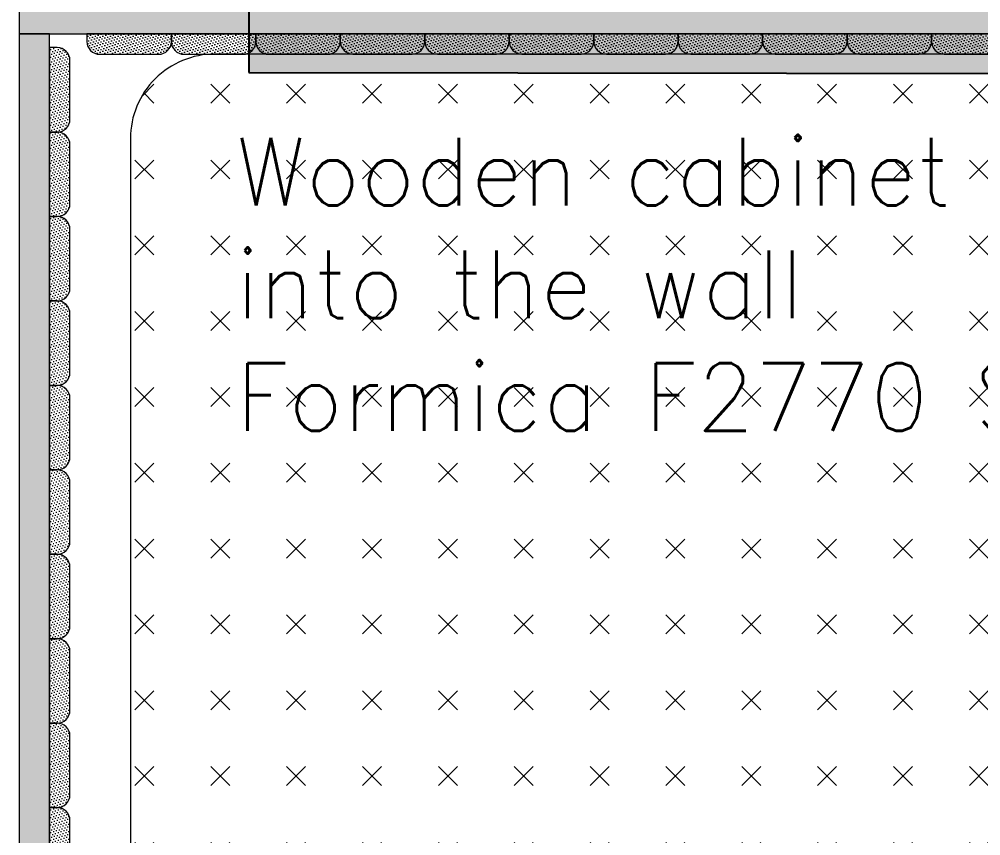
# Model space of a CAD drawing. Header units: millimetres. Extents: x 6676 to 14342, y 3639 to 5293.
# Drawn here: x 7173.1 to 7230, y 4853.2 to 4901.5 of the extents above; entities that cross this region are included whole.
import ezdxf

# ---------------------------------------------------------------- set-up
doc = ezdxf.new("R2010")
doc.units = ezdxf.units.MM
doc.layers.add('1 - bed panels', color=170, linetype='Continuous', lineweight=9)
doc.layers.add('1 - plaster', color=1, linetype='Continuous', lineweight=9)
doc.layers.add('A-dim-work', color=8, linetype='Continuous')
doc.styles.add('ENGLISH', font='romans.shx', dxfattribs={"height": 2})
pattern_1 = [(135, (663.2971, -2021.59586), (-0.168379802, -0.056126601), [0, -0.15875])]
pattern_2 = [(135, (666.09273, -2031.61416), (-0.168379802, -0.056126601), [0, -0.15875])]
pattern_3 = [(135, (663.2971, -2021.60687), (-0.168379802, -0.056126601), [0, -0.15875])]
pattern_4 = [(135, (673.2971, -2021.59586), (-0.168379802, -0.056126601), [0, -0.15875])]
pattern_5 = [(135, (666.09273, -2021.61416), (-0.168379802, -0.056126601), [0, -0.15875])]

# ---------------------------------------------------------------- blocks, each defined once
blk = doc.blocks.new('nhyv')
at = {"layer": '1 - bed panels', "true_color": 0xc2c2c2}
h = blk.add_hatch(dxfattribs=at)
h.set_pattern_fill('CROSS', color=9, scale=0.5, angle=135)
h.set_pattern_definition([(135, (-268.083, -3.452), (-4.490128, 4e-16), [1.5875, -4.7625]), (225, (-268.083, -2.3296), (-4e-16, -4.490128), [1.5875, -4.7625])])
edge = h.paths.add_edge_path()
edge.add_line((59.654, 1298.726), (139.654, 1298.726))
edge.add_arc((139.654, 1293.726), 5, 0, 90, ccw=False)
edge.add_line((144.654, 1293.726), (144.654, 1103.726))
edge.add_arc((139.654, 1103.726), 5, -90, 0, ccw=False)
edge.add_line((139.654, 1098.726), (59.654, 1098.726))
edge.add_arc((59.654, 1103.726), 5, 180, 270, ccw=False)
edge.add_line((54.654, 1103.726), (54.654, 1293.726))
edge.add_arc((59.654, 1293.726), 5, 90, 180, ccw=False)
edge = h.paths.add_edge_path(flags=16)
edge.add_line((134.654, 1290.726), (134.654, 1261.726))
edge.add_arc((131.654, 1261.726), 3, -90, 0, ccw=False)
edge.add_line((131.654, 1258.726), (67.654, 1258.726))
edge.add_arc((67.654, 1261.726), 3, 180, 270, ccw=False)
edge.add_line((64.654, 1261.726), (64.654, 1290.726))
edge.add_arc((67.654, 1290.726), 3, 90, 180, ccw=False)
edge.add_line((67.654, 1293.726), (131.654, 1293.726))
edge.add_arc((131.654, 1290.726), 3, 0, 90, ccw=False)
at = {"layer": '1 - bed panels', "color": 9, "true_color": 0xc2c2c2}
blk.add_lwpolyline([(59.654, 1298.726), (139.654, 1298.726, -0.414214), (144.654, 1293.726), (144.654, 1103.726, -0.414214), (139.654, 1098.726), (59.654, 1098.726, -0.414214), (54.654, 1103.726), (54.654, 1293.726, -0.414214)], format="xyb", close=True, dxfattribs=at)
blk = doc.blocks.new('bed')
at = {"layer": '1 - bed panels', "true_color": 0x334acc}
h = blk.add_hatch(dxfattribs=at)
h.set_pattern_fill('DOTS', color=162, scale=0.1, angle=135, style=0)
h.set_pattern_definition([(135, (658.2971, -2021.60687), (-0.168379802, -0.056126601), [0, -0.15875])])
edge = h.paths.add_edge_path()
edge.add_line((4.754, 218.789), (8.254, 218.789))
edge.add_arc((8.254, 219.539), 0.75, 270, 360)
edge.add_line((9.004, 219.539), (9.004, 219.989))
edge.add_line((9.004, 219.989), (4.004, 219.989))
edge.add_line((4.004, 219.989), (4.004, 219.539))
edge.add_arc((4.754, 219.539), 0.75, 180, 270)
h = blk.add_hatch(dxfattribs=at)
h.set_pattern_fill('DOTS', color=162, scale=0.1, angle=135, style=0)
h.set_pattern_definition(pattern_3)
edge = h.paths.add_edge_path()
edge.add_line((9.754, 218.789), (13.254, 218.789))
edge.add_arc((13.254, 219.539), 0.75, 270, 360)
edge.add_line((14.004, 219.539), (14.004, 219.989))
edge.add_line((14.004, 219.989), (9.004, 219.989))
edge.add_line((9.004, 219.989), (9.004, 219.539))
edge.add_arc((9.754, 219.539), 0.75, 180, 270)
h = blk.add_hatch(dxfattribs=at)
h.set_pattern_fill('DOTS', color=162, scale=0.1, angle=135, style=0)
h.set_pattern_definition(pattern_3)
edge = h.paths.add_edge_path()
edge.add_line((14.754, 218.789), (18.254, 218.789))
edge.add_arc((18.254, 219.539), 0.75, 270, 360)
edge.add_line((19.004, 219.539), (19.004, 219.989))
edge.add_line((19.004, 219.989), (14.004, 219.989))
edge.add_line((14.004, 219.989), (14.004, 219.539))
edge.add_arc((14.754, 219.539), 0.75, 180, 270)
h = blk.add_hatch(dxfattribs=at)
h.set_pattern_fill('DOTS', color=162, scale=0.1, angle=135, style=0)
h.set_pattern_definition(pattern_1)
edge = h.paths.add_edge_path()
edge.add_line((19.754, 218.8), (23.254, 218.8))
edge.add_arc((23.254, 219.55), 0.75, 270, 360)
edge.add_line((24.004, 219.55), (24.004, 220))
edge.add_line((24.004, 220), (19.004, 220))
edge.add_line((19.004, 220), (19.004, 219.55))
edge.add_arc((19.754, 219.55), 0.75, 180, 270)
h = blk.add_hatch(dxfattribs=at)
h.set_pattern_fill('DOTS', color=162, scale=0.1, angle=135, style=0)
h.set_pattern_definition(pattern_1)
edge = h.paths.add_edge_path()
edge.add_line((24.754, 218.8), (28.254, 218.8))
edge.add_arc((28.254, 219.55), 0.75, 270, 360)
edge.add_line((29.004, 219.55), (29.004, 220))
edge.add_line((29.004, 220), (24.004, 220))
edge.add_line((24.004, 220), (24.004, 219.55))
edge.add_arc((24.754, 219.55), 0.75, 180, 270)
h = blk.add_hatch(dxfattribs=at)
h.set_pattern_fill('DOTS', color=162, scale=0.1, angle=135, style=0)
h.set_pattern_definition(pattern_4)
edge = h.paths.add_edge_path()
edge.add_line((29.754, 218.8), (33.254, 218.8))
edge.add_arc((33.254, 219.55), 0.75, 270, 360)
edge.add_line((34.004, 219.55), (34.004, 220))
edge.add_line((34.004, 220), (29.004, 220))
edge.add_line((29.004, 220), (29.004, 219.55))
edge.add_arc((29.754, 219.55), 0.75, 180, 270)
h = blk.add_hatch(dxfattribs=at)
h.set_pattern_fill('DOTS', color=162, scale=0.1, angle=135, style=0)
h.set_pattern_definition(pattern_4)
edge = h.paths.add_edge_path()
edge.add_line((34.754, 218.8), (38.254, 218.8))
edge.add_arc((38.254, 219.55), 0.75, 270, 360)
edge.add_line((39.004, 219.55), (39.004, 220))
edge.add_line((39.004, 220), (34.004, 220))
edge.add_line((34.004, 220), (34.004, 219.55))
edge.add_arc((34.754, 219.55), 0.75, 180, 270)
h = blk.add_hatch(dxfattribs=at)
h.set_pattern_fill('DOTS', color=162, scale=0.1, angle=135, style=0)
h.set_pattern_definition(pattern_4)
edge = h.paths.add_edge_path()
edge.add_line((39.754, 218.8), (43.254, 218.8))
edge.add_arc((43.254, 219.55), 0.75, 270, 360)
edge.add_line((44.004, 219.55), (44.004, 220))
edge.add_line((44.004, 220), (39.004, 220))
edge.add_line((39.004, 220), (39.004, 219.55))
edge.add_arc((39.754, 219.55), 0.75, 180, 270)
h = blk.add_hatch(dxfattribs=at)
h.set_pattern_fill('DOTS', color=162, scale=0.1, angle=135, style=0)
h.set_pattern_definition(pattern_4)
edge = h.paths.add_edge_path()
edge.add_line((44.754, 218.8), (48.254, 218.8))
edge.add_arc((48.254, 219.55), 0.75, 270, 360)
edge.add_line((49.004, 219.55), (49.004, 220))
edge.add_line((49.004, 220), (44.004, 220))
edge.add_line((44.004, 220), (44.004, 219.55))
edge.add_arc((44.754, 219.55), 0.75, 180, 270)
h = blk.add_hatch(dxfattribs=at)
h.set_pattern_fill('DOTS', color=162, scale=0.1, angle=135, style=0)
h.set_pattern_definition(pattern_4)
edge = h.paths.add_edge_path()
edge.add_line((49.754, 218.8), (53.254, 218.8))
edge.add_arc((53.254, 219.55), 0.75, 270, 360)
edge.add_line((54.004, 219.55), (54.004, 220))
edge.add_line((54.004, 220), (49.004, 220))
edge.add_line((49.004, 220), (49.004, 219.55))
edge.add_arc((49.754, 219.55), 0.75, 180, 270)
h = blk.add_hatch(dxfattribs=at)
h.set_pattern_fill('DOTS', color=162, scale=0.1, angle=135, style=0)
h.set_pattern_definition(pattern_4)
edge = h.paths.add_edge_path()
edge.add_line((54.754, 218.8), (58.254, 218.8))
edge.add_arc((58.254, 219.55), 0.75, 270, 360)
edge.add_line((59.004, 219.55), (59.004, 220))
edge.add_line((59.004, 220), (54.004, 220))
edge.add_line((54.004, 220), (54.004, 219.55))
edge.add_arc((54.754, 219.55), 0.75, 180, 270)
h = blk.add_hatch(dxfattribs=at)
h.set_pattern_fill('DOTS', color=162, scale=0.1, angle=135, style=0)
h.set_pattern_definition(pattern_5)
edge = h.paths.add_edge_path()
edge.add_line((3, 214.93), (3, 218.43))
edge.add_arc((2.25, 218.43), 0.75, 0, 90)
edge.add_line((2.25, 219.18), (1.8, 219.18))
edge.add_line((1.8, 219.18), (1.8, 214.18))
edge.add_line((1.8, 214.18), (2.25, 214.18))
edge.add_arc((2.25, 214.93), 0.75, 270, 360)
h = blk.add_hatch(dxfattribs=at)
h.set_pattern_fill('DOTS', color=162, scale=0.1, angle=135, style=0)
h.set_pattern_definition(pattern_5)
edge = h.paths.add_edge_path()
edge.add_line((3, 209.93), (3, 213.43))
edge.add_arc((2.25, 213.43), 0.75, 0, 90)
edge.add_line((2.25, 214.18), (1.8, 214.18))
edge.add_line((1.8, 214.18), (1.8, 209.18))
edge.add_line((1.8, 209.18), (2.25, 209.18))
edge.add_arc((2.25, 209.93), 0.75, 270, 360)
h = blk.add_hatch(dxfattribs=at)
h.set_pattern_fill('DOTS', color=162, scale=0.1, angle=135, style=0)
h.set_pattern_definition(pattern_2)
edge = h.paths.add_edge_path()
edge.add_line((3, 204.93), (3, 208.43))
edge.add_arc((2.25, 208.43), 0.75, 0, 90)
edge.add_line((2.25, 209.18), (1.8, 209.18))
edge.add_line((1.8, 209.18), (1.8, 204.18))
edge.add_line((1.8, 204.18), (2.25, 204.18))
edge.add_arc((2.25, 204.93), 0.75, 270, 360)
h = blk.add_hatch(dxfattribs=at)
h.set_pattern_fill('DOTS', color=162, scale=0.1, angle=135, style=0)
h.set_pattern_definition(pattern_2)
edge = h.paths.add_edge_path()
edge.add_line((3, 199.93), (3, 203.43))
edge.add_arc((2.25, 203.43), 0.75, 0, 90)
edge.add_line((2.25, 204.18), (1.8, 204.18))
edge.add_line((1.8, 204.18), (1.8, 199.18))
edge.add_line((1.8, 199.18), (2.25, 199.18))
edge.add_arc((2.25, 199.93), 0.75, 270, 360)
h = blk.add_hatch(dxfattribs=at)
h.set_pattern_fill('DOTS', color=162, scale=0.1, angle=135, style=0)
h.set_pattern_definition(pattern_2)
edge = h.paths.add_edge_path()
edge.add_line((3, 194.93), (3, 198.43))
edge.add_arc((2.25, 198.43), 0.75, 0, 90)
edge.add_line((2.25, 199.18), (1.8, 199.18))
edge.add_line((1.8, 199.18), (1.8, 194.18))
edge.add_line((1.8, 194.18), (2.25, 194.18))
edge.add_arc((2.25, 194.93), 0.75, 270, 360)
h = blk.add_hatch(dxfattribs=at)
h.set_pattern_fill('DOTS', color=162, scale=0.1, angle=135, style=0)
h.set_pattern_definition(pattern_2)
edge = h.paths.add_edge_path()
edge.add_line((3, 189.93), (3, 193.43))
edge.add_arc((2.25, 193.43), 0.75, 0, 90)
edge.add_line((2.25, 194.18), (1.8, 194.18))
edge.add_line((1.8, 194.18), (1.8, 189.18))
edge.add_line((1.8, 189.18), (2.25, 189.18))
edge.add_arc((2.25, 189.93), 0.75, 270, 360)
h = blk.add_hatch(dxfattribs=at)
h.set_pattern_fill('DOTS', color=162, scale=0.1, angle=135, style=0)
h.set_pattern_definition(pattern_2)
edge = h.paths.add_edge_path()
edge.add_line((3, 184.93), (3, 188.43))
edge.add_arc((2.25, 188.43), 0.75, 0, 90)
edge.add_line((2.25, 189.18), (1.8, 189.18))
edge.add_line((1.8, 189.18), (1.8, 184.18))
edge.add_line((1.8, 184.18), (2.25, 184.18))
edge.add_arc((2.25, 184.93), 0.75, 270, 360)
h = blk.add_hatch(dxfattribs=at)
h.set_pattern_fill('DOTS', color=162, scale=0.1, angle=135, style=0)
h.set_pattern_definition(pattern_2)
edge = h.paths.add_edge_path()
edge.add_line((3, 179.93), (3, 183.43))
edge.add_arc((2.25, 183.43), 0.75, 0, 90)
edge.add_line((2.25, 184.18), (1.8, 184.18))
edge.add_line((1.8, 184.18), (1.8, 179.18))
edge.add_line((1.8, 179.18), (2.25, 179.18))
edge.add_arc((2.25, 179.93), 0.75, 270, 360)
h = blk.add_hatch(dxfattribs=at)
h.set_pattern_fill('DOTS', color=162, scale=0.1, angle=135, style=0)
h.set_pattern_definition(pattern_2)
edge = h.paths.add_edge_path()
edge.add_line((3, 174.93), (3, 178.43))
edge.add_arc((2.25, 178.43), 0.75, 0, 90)
edge.add_line((2.25, 179.18), (1.8, 179.18))
edge.add_line((1.8, 179.18), (1.8, 174.18))
edge.add_line((1.8, 174.18), (2.25, 174.18))
edge.add_arc((2.25, 174.93), 0.75, 270, 360)
h = blk.add_hatch(dxfattribs=at)
h.set_pattern_fill('DOTS', color=162, scale=0.1, angle=135, style=0)
h.set_pattern_definition(pattern_2)
edge = h.paths.add_edge_path()
edge.add_line((3, 169.93), (3, 173.43))
edge.add_arc((2.25, 173.43), 0.75, 0, 90)
edge.add_line((2.25, 174.18), (1.8, 174.18))
edge.add_line((1.8, 174.18), (1.8, 169.18))
edge.add_line((1.8, 169.18), (2.25, 169.18))
edge.add_arc((2.25, 169.93), 0.75, 270, 360)
at = {"layer": '1 - plaster', "true_color": 0xe0a352}
for points in [[(0, 221.8), (0, 220), (112, 220), (112, 221.8)], [(0, 9), (1.8, 9), (1.8, 220), (0, 220)]]:
    blk.add_hatch(color=33, dxfattribs=at).paths.add_polyline_path(points)
at = {"layer": '1 - bed panels'}
for points in [[(4.754, 218.789), (8.254, 218.789, 0.414214), (9.004, 219.539), (9.004, 219.989), (4.004, 219.989), (4.004, 219.539, 0.414214)], [(9.754, 218.789), (13.254, 218.789, 0.414214), (14.004, 219.539), (14.004, 219.989), (9.004, 219.989), (9.004, 219.539, 0.414214)], [(14.754, 218.789), (18.254, 218.789, 0.414214), (19.004, 219.539), (19.004, 219.989), (14.004, 219.989), (14.004, 219.539, 0.414214)], [(19.754, 218.8), (23.254, 218.8, 0.414214), (24.004, 219.55), (24.004, 220), (19.004, 220), (19.004, 219.55, 0.414214)], [(24.754, 218.8), (28.254, 218.8, 0.414214), (29.004, 219.55), (29.004, 220), (24.004, 220), (24.004, 219.55, 0.414214)], [(29.754, 218.8), (33.254, 218.8, 0.414214), (34.004, 219.55), (34.004, 220), (29.004, 220), (29.004, 219.55, 0.414214)], [(34.754, 218.8), (38.254, 218.8, 0.414214), (39.004, 219.55), (39.004, 220), (34.004, 220), (34.004, 219.55, 0.414214)], [(39.754, 218.8), (43.254, 218.8, 0.414214), (44.004, 219.55), (44.004, 220), (39.004, 220), (39.004, 219.55, 0.414214)], [(44.754, 218.8), (48.254, 218.8, 0.414214), (49.004, 219.55), (49.004, 220), (44.004, 220), (44.004, 219.55, 0.414214)], [(49.754, 218.8), (53.254, 218.8, 0.414214), (54.004, 219.55), (54.004, 220), (49.004, 220), (49.004, 219.55, 0.414214)], [(54.754, 218.8), (58.254, 218.8, 0.414214), (59.004, 219.55), (59.004, 220), (54.004, 220), (54.004, 219.55, 0.414214)], [(3, 214.93), (3, 218.43, 0.414214), (2.25, 219.18), (1.8, 219.18), (1.8, 214.18), (2.25, 214.18, 0.414214)], [(3, 209.93), (3, 213.43, 0.414214), (2.25, 214.18), (1.8, 214.18), (1.8, 209.18), (2.25, 209.18, 0.414214)], [(3, 204.93), (3, 208.43, 0.414214), (2.25, 209.18), (1.8, 209.18), (1.8, 204.18), (2.25, 204.18, 0.414214)], [(3, 199.93), (3, 203.43, 0.414214), (2.25, 204.18), (1.8, 204.18), (1.8, 199.18), (2.25, 199.18, 0.414214)], [(3, 194.93), (3, 198.43, 0.414214), (2.25, 199.18), (1.8, 199.18), (1.8, 194.18), (2.25, 194.18, 0.414214)], [(3, 189.93), (3, 193.43, 0.414214), (2.25, 194.18), (1.8, 194.18), (1.8, 189.18), (2.25, 189.18, 0.414214)], [(3, 184.93), (3, 188.43, 0.414214), (2.25, 189.18), (1.8, 189.18), (1.8, 184.18), (2.25, 184.18, 0.414214)], [(3, 179.93), (3, 183.43, 0.414214), (2.25, 184.18), (1.8, 184.18), (1.8, 179.18), (2.25, 179.18, 0.414214)], [(3, 174.93), (3, 178.43, 0.414214), (2.25, 179.18), (1.8, 179.18), (1.8, 174.18), (2.25, 174.18, 0.414214)], [(3, 169.93), (3, 173.43, 0.414214), (2.25, 174.18), (1.8, 174.18), (1.8, 169.18), (2.25, 169.18, 0.414214)]]:
    blk.add_lwpolyline(points, format="xyb", close=True, dxfattribs=at)
at = {"layer": '1 - plaster'}
for points in [[(112, 220), (112, 221.8), (0, 221.8), (0, 220), (112, 220)], [(1.8, 220), (0, 220), (0, 9), (1.8, 9), (1.8, 220)]]:
    blk.add_lwpolyline(points, dxfattribs=at)

msp = doc.modelspace()

# ---------------------------------------------------------------- hatches: boundary and pattern name
at = {"layer": 'A-dim-work'}
h = msp.add_hatch(color=256, dxfattribs=at)
h.dxf.hatch_style = 1
h.paths.add_polyline_path([(7186.65, 4898.391), (7266.226, 4898.291), (7266.226, 4907.878), (7186.65, 4907.878)])

# ---------------------------------------------------------------- linework, layer by layer
msp.add_lwpolyline([(7186.65, 4898.391), (7266.226, 4898.291), (7266.226, 4907.878), (7186.65, 4907.878)], close=True, dxfattribs=at)

# ---------------------------------------------------------------- block references
at = {"xscale": -1, "rotation": 180}
msp.add_blockref('nhyv', (7124.994, 5998.204), dxfattribs=at)
at = {"layer": 'A-dim-work'}
msp.add_blockref('bed', (7173.065, 4680.678), dxfattribs=at)

# ---------------------------------------------------------------- texts
at = {"layer": 'A-dim-work', "color": 6, "lineweight": 40, "ltscale": 20, "insert": (7185.895, 4894.512), "char_height": 4, "attachment_point": 1, "style": 'ENGLISH'}
msp.add_mtext_dynamic_manual_height_columns('Wooden cabinet integrated into the wall\\PFormica F2770{\\Fromans|c204; }Sarum grey \\P{\\Fromans|c204; }', width=90.61171, gutter_width=1, heights=[0], dxfattribs=at)

doc.saveas('drawing.dxf')
